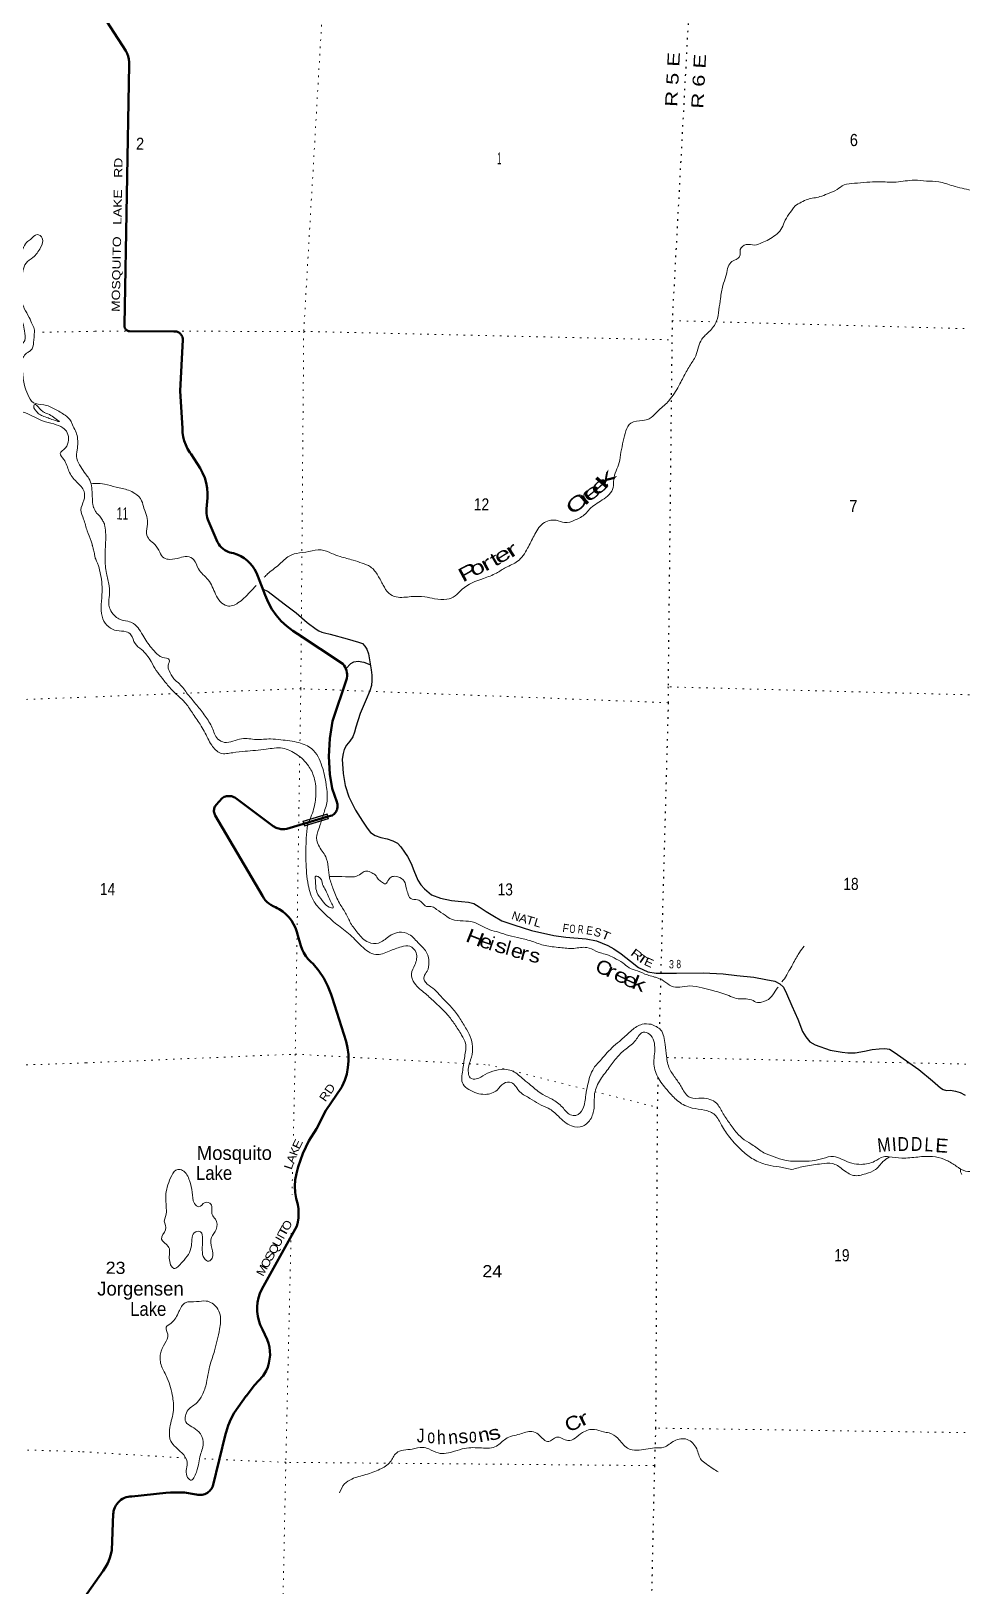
# Model space of a CAD drawing. Header units: feet. Extents: x -489137 to -242534, y 368785 to 558127.
# Drawn here: x -274691 to -261249, y 462927 to 485399 of the extents above; entities that cross this region are included whole.
import ezdxf
from ezdxf.enums import TextEntityAlignment as Align

# ---------------------------------------------------------------- set-up
doc = ezdxf.new("R2010")
doc.units = ezdxf.units.FT
doc.header["$LTSCALE"] = 70
doc.linetypes.add('DOTTED', pattern=[1.5, 0.3, -1.2])
for name, color, linetype, lineweight in [('26', 7, 'Continuous', 40), ('27', 7, 'Continuous', 13), ('29', 7, 'Continuous', 25), ('39', 7, 'Continuous', 13), ('6', 7, 'DOTTED', 25), ('61', 7, 'Continuous', 13), ('7', 7, 'DOTTED', 13)]:
    doc.layers.add(name, color=color, linetype=linetype, lineweight=lineweight)
doc.layers.add('30', color=7, linetype='Continuous')
doc.layers.add('41', color=7, linetype='Continuous')

msp = doc.modelspace()

# ---------------------------------------------------------------- linework, layer by layer
at = {"layer": '26'}
for points in [[(-273270.42, 481059.79), (-273277.59, 481060.94), (-273286.06, 481063.15), (-273294.26, 481066.23), (-273302.09, 481070.15), (-273309.47, 481074.86), (-273316.31, 481080.32), (-273322.55, 481086.47), (-273328.11, 481093.24), (-273332.93, 481100.55), (-273336.96, 481108.32), (-273340.16, 481116.47), (-273342.48, 481124.92), (-273343.91, 481133.55), (-273344.43, 481142.3), (-273344.04, 481151.04), (-273275.77, 484908.85), (-273276.55, 484949.93), (-273281.79, 484993.02), (-273291.5, 485035.32), (-273305.58, 485076.37), (-273323.87, 485115.73), (-273711.41, 485717.52)], [(-270403.99, 474045.41), (-270368.2, 474056.03), (-270343.22, 474063.43), (-270318.2, 474081.09), (-270316.44, 474082.5), (-270305.13, 474093.68), (-270295.05, 474105.97), (-270286.32, 474119.25), (-270279.02, 474133.37), (-270273.23, 474148.18), (-270269.03, 474163.51), (-270266.45, 474179.2), (-270265.52, 474195.07), (-270266.26, 474210.95), (-270268.66, 474226.66), (-270272.68, 474242.04), (-270278.29, 474256.91), (-270344.69, 474453.88), (-270375.57, 474658.87), (-270389.7, 474915.73), (-270376.91, 475172.65), (-270337.33, 475426.82), (-270132.11, 476039.48), (-270130.84, 476047.29), (-270128.27, 476074.59), (-270128.57, 476102.01), (-270131.73, 476129.25), (-270137.72, 476156), (-270146.47, 476181.99), (-270157.9, 476206.92), (-270171.86, 476230.52), (-270188.22, 476252.52), (-270843.94, 476688.74), (-270910.69, 476730.23), (-270998.92, 476796.71), (-271079.73, 476872.05), (-271152.22, 476955.42), (-271215.59, 477045.92), (-271269.16, 477142.54), (-271312.34, 477244.23), (-271416.21, 477520.51), (-271437.17, 477570.95), (-271463.74, 477619.87), (-271495.29, 477665.75), (-271531.45, 477708.08), (-271571.85, 477746.4), (-271616.03, 477780.29), (-271663.5, 477809.38), (-271713.76, 477833.34), (-271766.25, 477851.92), (-271795.39, 477858.91), (-271820.31, 477864.88), (-271845.39, 477874.16), (-271865.55, 477882.84), (-271892.99, 477898.23), (-271918.67, 477916.41), (-271942.31, 477937.17), (-271963.65, 477960.28), (-271982.45, 477985.5), (-271998.52, 478012.55), (-272127.94, 478317.15), (-272138.54, 478342.1), (-272147.38, 478367.15), (-272154.93, 478396.95), (-272159.48, 478428.37), (-272160.71, 478460.09), (-272158.62, 478491.76), (-272144.63, 478651.41), (-272143.38, 478714.45), (-272149.18, 478791.56), (-272163.02, 478867.63), (-272184.73, 478941.85), (-272214.07, 479013.39), (-272250.74, 479081.46), (-272379.71, 479285.2), (-272398.68, 479310.5), (-272431.53, 479362.42), (-272458.78, 479417.49), (-272480.12, 479475.11), (-272495.32, 479534.64), (-272504.22, 479595.43), (-272506.71, 479656.82), (-272536.73, 480199.3), (-272497.77, 480937.22), (-272498.06, 480944.53), (-272499.63, 480957.35), (-272502.54, 480969.94), (-272506.74, 480982.15), (-272512.2, 480993.86), (-272518.85, 481004.93), (-272526.62, 481015.25), (-272535.43, 481024.7), (-272545.17, 481033.17), (-272555.75, 481040.58), (-272567.05, 481046.84), (-272578.94, 481051.89), (-272591.29, 481055.67), (-272603.97, 481058.14), (-272616.84, 481059.27), (-272629.75, 481059.04), (-273270.42, 481059.79)], [(-270464.5, 471709.69), (-270536.31, 471816.98), (-270618.94, 471916.18), (-270652.65, 471945.27), (-270690.67, 471984.93), (-270724.34, 472028.36), (-270753.29, 472075.07), (-270777.19, 472124.55), (-270795.79, 472176.25), (-270840.47, 472327.29), (-270853.69, 472379.76), (-270874.21, 472436.66), (-270900.56, 472491.11), (-270932.47, 472542.51), (-270969.56, 472590.29), (-271011.45, 472633.93), (-271057.68, 472672.95), (-271107.73, 472706.92), (-271136.05, 472722.09), (-271161.14, 472735.53), (-271186.05, 472745.95), (-271196.52, 472750.38), (-271228.34, 472767.99), (-271258.15, 472788.83), (-271285.62, 472812.67), (-271310.44, 472839.25), (-271332.35, 472868.28), (-271351.11, 472899.44), (-272032.7, 474060.16), (-272033.46, 474061.56), (-272039.82, 474075.01), (-272044.73, 474089.04), (-272048.15, 474103.52), (-272050.04, 474118.27), (-272050.38, 474133.13), (-272049.16, 474147.95), (-272046.39, 474162.57), (-272042.12, 474176.81), (-272036.38, 474190.53), (-272029.24, 474203.57), (-272020.77, 474215.79), (-271930.7, 474313.9), (-271918.32, 474321.57), (-271902.47, 474329.4), (-271885.89, 474335.53), (-271868.76, 474339.9), (-271851.27, 474342.45), (-271833.6, 474343.16), (-271815.96, 474342.02), (-271798.53, 474339.04), (-271781.52, 474334.25), (-271765.09, 474327.71), (-271749.44, 474319.49), (-271734.73, 474309.68), (-271216.81, 473923.1), (-271195, 473906.82), (-271166.81, 473891.33), (-271165.22, 473890.46), (-271139.2, 473879.64), (-271112.18, 473871.6), (-271084.47, 473866.43), (-271056.38, 473864.19), (-271028.2, 473864.89), (-271000.25, 473868.53), (-270403.99, 474045.41)], [(-273996.96, 462653.57), (-273651.96, 463146.5), (-273614.62, 463199.73), (-273582.75, 463257.06), (-273557.04, 463317.4), (-273537.79, 463380.1), (-273525.19, 463444.47), (-273504.62, 463970.6), (-273503.7, 463980.65), (-273499.17, 464008.42), (-273491.75, 464035.56), (-273481.54, 464061.78), (-273468.64, 464086.78), (-273453.2, 464110.3), (-273435.39, 464132.08), (-273415.4, 464151.88), (-273393.45, 464169.48), (-273369.77, 464184.68), (-273344.64, 464197.33), (-273318.33, 464207.29), (-273291.11, 464214.43), (-273263.3, 464218.7), (-273235.2, 464220.03), (-272743.53, 464271.15), (-272678.93, 464275.77), (-272474.69, 464276.23), (-272307.27, 464250.07), (-272304.2, 464249.19), (-272284.02, 464244.68), (-272263.49, 464242.31), (-272242.81, 464242.09), (-272222.23, 464244.04), (-272201.96, 464248.12), (-272182.23, 464254.31), (-272163.26, 464262.52), (-272145.25, 464272.67), (-272128.4, 464284.65), (-272112.89, 464298.32), (-272098.89, 464313.54), (-272086.57, 464330.14), (-272076.05, 464347.94), (-272067.44, 464366.73), (-271882.8, 465119.21), (-271876.07, 465148.98), (-271847.18, 465245.65), (-271808.33, 465338.78), (-271759.96, 465427.33), (-271583.3, 465672.15), (-271582.61, 465673.19), (-271469.61, 465824.29), (-271341.43, 465962.75), (-271325.89, 465986.15), (-271297.6, 466036.89), (-271274.77, 466090.3), (-271257.64, 466145.81), (-271246.41, 466202.81), (-271241.21, 466260.67), (-271242.07, 466318.75), (-271249.01, 466376.43), (-271261.94, 466433.06), (-271280.71, 466488.03), (-271349.78, 466630.41), (-271355.2, 466640.56), (-271382.67, 466700.58), (-271403.72, 466763.15), (-271418.12, 466827.57), (-271425.7, 466893.14), (-271426.38, 466959.15), (-271420.16, 467024.87), (-271407.11, 467089.58), (-271387.36, 467152.56), (-271361.14, 467213.14), (-270855.31, 468127.89), (-270840.83, 468183.78), (-270830.95, 468247.33), (-270827.76, 468311.56), (-270831.31, 468375.77), (-270841.55, 468439.26), (-270863.36, 468524.01), (-270876.95, 468614.25), (-270881.02, 468705.42), (-270875.54, 468796.52), (-270860.57, 468886.54), (-270833.89, 468985.25), (-270765.87, 469175.87), (-270678.29, 469358.33), (-270572.12, 469530.63), (-270435.58, 469800.17), (-270207.41, 470129.37), (-270198.54, 470147.14), (-270161.63, 470234.5), (-270134.05, 470325.25), (-270116.11, 470418.38), (-270108.01, 470512.87), (-270109.82, 470607.69), (-270121.54, 470701.81), (-270143.03, 470794.18), (-270341.72, 471429.59), (-270356.38, 471475.6), (-270404.31, 471595.48), (-270464.5, 471709.69)]]:
    msp.add_lwpolyline(points, dxfattribs=at)
at = {"layer": '29'}
for points in [[(-271348.16, 477339.52), (-271268.88, 477297.63), (-271034.37, 477120.57), (-270865.52, 476989.45), (-270706.95, 476850.47), (-270574.39, 476754.74), (-270534.99, 476728.35), (-270494.49, 476712.53), (-270453.58, 476703.32), (-270373.24, 476684.7), (-270126.08, 476617.19), (-269962.45, 476569.17), (-269905.97, 476546.06), (-269871.8, 476510.45), (-269841.78, 476466.47), (-269817.73, 476398.05), (-269800.07, 476284.45), (-269778.51, 476164.69), (-269770.13, 476087.67), (-269772.46, 476012.03), (-269777.48, 475940.25), (-269799.4, 475863.92), (-269850.7, 475739.71), (-269936.78, 475537.99), (-270003.24, 475336.74), (-270019.9, 475264.39), (-270044.7, 475200.18), (-270088.62, 475134.44), (-270136.4, 475076.87), (-270172.1, 475017.02), (-270186.14, 474956.16), (-270197.45, 474878.08), (-270186.01, 474667.57), (-270157.5, 474497.11), (-270100.61, 474330.07), (-270005.89, 474137.92), (-269906.32, 473982.06), (-269839.95, 473877.47), (-269787.87, 473816.74), (-269721.01, 473773.75), (-269642.82, 473745.73), (-269550.35, 473723.45), (-269466.1, 473695.3), (-269402.23, 473659.51), (-269352.82, 473609.89), (-269297.98, 473531.84), (-269256.92, 473470.28), (-269204.69, 473366.01), (-269166.46, 473268.12), (-269104.95, 473127.26), (-269061.96, 473061.63), (-269010.75, 473001.86), (-268908.2, 472916.29), (-268781.4, 472865.33), (-268618.36, 472835.42), (-268477.27, 472818.13), (-268372.41, 472807.72), (-268300.01, 472791.95), (-268220.34, 472739.64), (-268120.79, 472672.73), (-268023.07, 472613.95)], [(-270145.11, 476179.02), (-270075.52, 476258.22), (-270032.56, 476281.53), (-269965.67, 476290.15), (-269887.16, 476276.27), (-269825.04, 476252.65), (-269792.14, 476240.38)], [(-268023.07, 472613.95), (-267891.34, 472540.26), (-267720.9, 472479.87), (-267463.97, 472401.37), (-267140.24, 472327.46), (-266969.03, 472301.42), (-266676.48, 472278.74), (-266525.47, 472247.87), (-266361.37, 472180.76), (-266273.49, 472134.33), (-266172.01, 472063.33), (-266032.92, 471957.13), (-265917.8, 471863.6), (-265785.74, 471804.05), (-265662.97, 471781.11), (-265369.84, 471784.7), (-264983.73, 471788.25), (-264699.13, 471771.81), (-264501.53, 471751.25), (-264255.58, 471723.54), (-264082.44, 471693.41), (-263951.64, 471668.26), (-263879.73, 471630.27), (-263826.32, 471578.54), (-263779.88, 471486.54), (-263702.94, 471312.98), (-263620.43, 471117.06), (-263551.61, 470941.66), (-263504.89, 470861.78), (-263443.81, 470791.68), (-263370.43, 470748.27), (-263153.45, 470672.01), (-262980.36, 470639.86), (-262897.78, 470632.1), (-262855.41, 470629.13), (-262790.52, 470633.62), (-262654.63, 470654.86), (-262542.89, 470680.68), (-262443.63, 470690.6), (-262360.68, 470694.82), (-262294.24, 470683.24), (-262214.57, 470630.92), (-262017.58, 470493.11), (-261870.36, 470388.75), (-261671.89, 470226.65), (-261558.97, 470125.08), (-261519.07, 470101.95), (-261472.88, 470088.79), (-261414.25, 470089.51), (-261341.76, 470077.79), (-261273.53, 470056.06), (-261199.6, 470018.02)]]:
    msp.add_lwpolyline(points, dxfattribs=at)
at = {"layer": '39'}
msp.add_line((-273797.34, 478860.57), (-273826.71, 478857.44), dxfattribs=at)
for points in [[(-273807.37, 477968.54), (-273825.49, 478028.91), (-273880.87, 478173.77), (-273933.59, 478346.91), (-273971.11, 478477.22), (-273929.56, 478617.98), (-273924.74, 478743.33), (-274034.8, 478883.3), (-274144.54, 479037.44), (-274219.58, 479207.01), (-274270.2, 479293.09), (-274195.63, 479374.44), (-274152.74, 479484.81), (-274168.48, 479594.43), (-274231.59, 479664.59), (-274363.75, 479720.05), (-274524.41, 479766.01), (-274824.63, 479897.94), (-274975.28, 479939.63), (-275145.03, 480121.36), (-275230.71, 480266.88), (-275235.27, 480424.82), (-275161.32, 480568.92), (-275028.91, 480705.69), (-274909.53, 480802.27), (-274839.41, 480865.51), (-274783.42, 480929.05), (-274788.47, 481064.74), (-274810.23, 481176.5), (-274839.13, 481239.86), (-274841.58, 481039.58), (-274932.96, 480839.2), (-274968.69, 480868.3), (-274989.77, 481010.4), (-275007.25, 481223.25), (-275036.1, 481379.68), (-275084.68, 481647.84), (-275041.43, 481774.39), (-274991.18, 481943.28), (-274975.66, 482185.77), (-275010.11, 482362.56), (-275094.09, 482493.88), (-275217.88, 482652.36), (-275291.53, 482793.57), (-275324.64, 482939.98), (-275426.13, 483010.97), (-275576.46, 483066.82), (-275708.12, 483144.53), (-275743.89, 483262.67), (-275797.74, 483385.24), (-275842.2, 483566.29), (-275915.39, 483818.79), (-275938.37, 483875.95), (-276033.66, 483952.87), (-276180.98, 484053.18), (-276278.83, 484196.93), (-276352.1, 484445.38), (-276389.65, 484664.74), (-276381.86, 484832.52), (-276363.07, 485040.54), (-276303.16, 485188.99), (-276236.35, 485284.68), (-276108.53, 485397.27), (-276079.02, 485542.33), (-276072.09, 485671.68), (-276138.64, 485859.28), (-276179.06, 486040.25), (-276230.4, 486185.03), (-276276.58, 486289.22), (-276245.68, 486405.92), (-276207.78, 486473.91), (-276142.01, 486523.08), (-276038.31, 486551.19), (-275952.11, 486610.04), (-275855.53, 486680.81), (-275800.8, 486778.78), (-275853.89, 486935.74), (-275916, 487050.4), (-275917.11, 487181.95), (-275849.66, 487305.95), (-275896.51, 487470.87), (-275887.74, 487592.09), (-275832.45, 487805.4), (-275850.5, 488083.01), (-275763.62, 488263.26), (-275597.04, 488482.26), (-275549.33, 488717.98), (-275412.4, 488785.85), (-275310.03, 488935.41), (-275240.69, 489144.36), (-275280.04, 489282.81), (-275515.72, 489318.25), (-275758.98, 489376.1), (-275965.02, 489471.61), (-276119.84, 489598.38), (-276249.29, 489684.14), (-276463.31, 489874.92)], [(-263657.97, 482875.06), (-263475.02, 482966.06), (-263298.73, 483006.56), (-263191.16, 483045.81), (-263048.94, 483110.97), (-262951.19, 483174.6), (-262801.36, 483199.22), (-262623.35, 483213.4), (-262453.5, 483221.61), (-262198.93, 483216.73), (-261933.87, 483244.1), (-261760.22, 483232.03), (-261584.54, 483219.95), (-261377.08, 483160.98), (-261115.11, 483097.35), (-260998.08, 483081.87), (-260923.18, 483093.17), (-260808.19, 483075.7), (-260762.05, 483046.86), (-260712.01, 483005.84), (-260595.36, 482958), (-260481.04, 482883.89), (-260368.43, 482836.1), (-260193.06, 482797.72), (-260002.86, 482817.84), (-259889.87, 482802.41), (-259711.18, 482703.3), (-259598.8, 482635.28), (-259520.97, 482551.47), (-259445.04, 482477.79), (-259224.67, 482485.43), (-259069.3, 482465.48), (-258951.51, 482342.78), (-258871.82, 482244.79), (-258630.96, 482104.53), (-258520.34, 482058.78), (-258359.24, 482010.44), (-258343.31, 481990.04), (-258241.09, 481918.09), (-258118.52, 481858.05), (-258049.29, 481729.83), (-257961.4, 481641.85), (-257829.7, 481498.77), (-257743.55, 481435.09), (-257564.23, 481388.58), (-257450.3, 481454.05), (-257330.09, 481537.67), (-257142.52, 481505.22), (-256965.54, 481432.43), (-256810.19, 481410.45), (-256620.7, 481369.89), (-256610.62, 481367.75), (-256505.79, 481346.35), (-256380.74, 481324.72), (-256267.92, 481295.13)], [(-275273.63, 483052.2), (-275206.58, 482886.85), (-275130.69, 482755.7), (-275057.43, 482687.35), (-274942.31, 482502.75), (-274894.51, 482380.3), (-274858.98, 482252.05), (-274849.82, 482209.36), (-274757.91, 482342.96), (-274698.29, 482388.21), (-274603.74, 482459.02), (-274530.13, 482406.85), (-274555.42, 482269.79), (-274665.73, 482126.48), (-274764.6, 482043.62), (-274809.46, 481935.31), (-274831.7, 481753.68), (-274840.12, 481557.57), (-274789.28, 481390.55), (-274719.4, 481261.56), (-274671.29, 481153.27), (-274642.71, 481075.76), (-274643.25, 481051.49), (-274654.76, 480897.95), (-274693.65, 480785.47), (-274738.82, 480754.07), (-274798.71, 480696.68), (-274836.88, 480616.56), (-274817.82, 480474.5), (-274787.9, 480275.55), (-274738.22, 480146.99), (-274658.02, 480027.9), (-274509.12, 479998.38), (-274348.86, 479934.22), (-274199.25, 479846.01), (-274114.32, 479757.16), (-274102.79, 479730.61), (-274027.93, 479552.95), (-274026.48, 479346.52), (-274031.34, 479219.14), (-273975.33, 479102.59), (-273904.91, 478997.87), (-273855.86, 478932.06), (-273819.82, 478826.06), (-273808.3, 478708.44)], [(-271324.38, 477505.79), (-271276.38, 477553.33), (-271115.22, 477683.01), (-270984.52, 477798.88), (-270860.65, 477850.08), (-270678.46, 477876.36), (-270500.34, 477900.65), (-270351.38, 477850.43), (-270228.65, 477804.55), (-270039.3, 477751.85), (-269910.48, 477707.92), (-269789.83, 477656), (-269729.88, 477598.68), (-269642.61, 477458.12), (-269606.99, 477392.99), (-269525.55, 477272.72), (-269417.03, 477220.93), (-269202.77, 477224.59), (-269004.77, 477220.35), (-268863.61, 477194.49), (-268685.87, 477186.42), (-268568.08, 477235.67), (-268465.91, 477331.63), (-268156.91, 477487.97), (-267972.11, 477564.79), (-267835.76, 477646.19), (-267664.96, 477735.31), (-267521.29, 477923.85), (-267428.23, 478104.87), (-267298.84, 478281.43), (-267108.34, 478327.84), (-266987.48, 478294.12), (-266835.46, 478332.87), (-266686.91, 478420.21), (-266625.49, 478488.3), (-266444.06, 478621.8), (-266284.35, 478800.05), (-266276.89, 478919.31), (-266199.28, 479161.19), (-266173.23, 479314.64), (-266139.06, 479472.04), (-266028.91, 479731.76), (-265858.68, 479772.33), (-265763.42, 479795.54), (-265665.39, 479883.45), (-265512.19, 480023.33), (-265456.87, 480087.44), (-265321, 480300.35), (-265273.44, 480392.87), (-265182.61, 480555.7), (-265093.95, 480706.43), (-265052.04, 480833.4), (-265004.26, 480944.12), (-264897.86, 481056.21), (-264793.04, 481206.76), (-264758.79, 481370.23), (-264734.62, 481535.83), (-264702.15, 481719.56), (-264656.09, 481856.6), (-264587.08, 482054.07), (-264509.76, 482099.73), (-264458.74, 482141.64), (-264449.5, 482240.65), (-264363.78, 482312.52), (-264244.61, 482307.13), (-264133.05, 482342.29), (-264039.58, 482385.75), (-263939.79, 482451.38), (-263862.06, 482531.43), (-263816.4, 482634.08), (-263746.3, 482752.65), (-263657.97, 482875.06)], [(-274503.56, 479884.95), (-274405.44, 479844.38), (-274327.87, 479788.07), (-274282.13, 479754.71), (-274344.44, 479770.22), (-274428.65, 479800.36), (-274506.8, 479830.38), (-274572.83, 479860.13), (-274626.11, 479917.94), (-274653.31, 479967.09), (-274646.62, 479995.28), (-274539.29, 479914.04), (-274495.44, 479886.79)], [(-273808.3, 478708.44), (-273807.78, 478674.31), (-273800.07, 478557.04)], [(-273754.83, 478861.67), (-273780.88, 478860.57), (-273797.51, 478860.57)], [(-273754.83, 478861.67), (-273629.67, 478850.15), (-273462.43, 478807.81), (-273287.13, 478763.36), (-273192.69, 478717.8), (-273094.93, 478609.48), (-273061.84, 478501.9), (-273018.78, 478382.06), (-273012, 478270.73), (-273023.69, 478135.32), (-272984.25, 478051.94), (-272904.28, 477978.22), (-272832.84, 477866.15), (-272773.17, 477784.57), (-272686.52, 477763.37), (-272544.79, 477786.05), (-272437.44, 477807.1), (-272341.02, 477757.46), (-272275.85, 477627.27), (-272134.26, 477465.87), (-272027.52, 477262.38), (-271960.07, 477154.4), (-271859.78, 477090.57), (-271703.67, 477133.32), (-271618, 477201.14), (-271442.86, 477388.2)], [(-273633.57, 478277.58), (-273661.6, 478331.23), (-273698.18, 478387.31), (-273745.73, 478433.64), (-273772.56, 478478.76), (-273790.85, 478515.34), (-273800.08, 478557.1)], [(-273633.57, 478277.58), (-273626.67, 478243.24), (-273613.92, 478123.74), (-273615.2, 478014.52), (-273620.93, 477870.96), (-273624.01, 477779.96), (-273602.33, 477561.24), (-273564, 477382.79), (-273564.02, 477208.82), (-273571.07, 477123.94), (-273551.81, 477042.81), (-273488.2, 476953.09), (-273422.11, 476901.77), (-273293.17, 476867.96), (-273212.72, 476834.69), (-273063.4, 476642.86), (-272936.17, 476463.41), (-272852.28, 476379.53), (-272794.06, 476346.51), (-272695.45, 476311.01), (-272712.56, 476230.29), (-272699.27, 476157.31), (-272627.93, 476037.16), (-272549.98, 475963.46), (-272430.45, 475816.47), (-272298.93, 475657.2), (-272177.52, 475498.05), (-272076.44, 475329.02), (-271993.47, 475166.25), (-271899.04, 475118.66), (-271651.89, 475170.51), (-271439.82, 475160.04), (-271233.6, 475167.84), (-271086.21, 475156.07), (-270826, 475114.71), (-270637.11, 475023.58), (-270490.47, 474775.14), (-270430.94, 474509.47), (-270424.8, 474469.7)], [(-273737.68, 477720.55), (-273764.02, 477780.11), (-273773.78, 477827.67), (-273792.06, 477903.26), (-273803.04, 477954.47), (-273807.38, 477968.57)], [(-273737.68, 477720.55), (-273720.26, 477671.8), (-273687.45, 477539.94), (-273668.86, 477402.18), (-273668.57, 477254.5), (-273678.88, 477064.46), (-273654.48, 476904.38), (-273570.97, 476788.14), (-273454.39, 476734.23), (-273317.17, 476716.51), (-273248.97, 476673.26), (-273189.84, 476545.15), (-273097.84, 476463.2), (-272958.46, 476285.64), (-272883.15, 476159.38), (-272795.61, 476041.07), (-272694.01, 475916.53), (-272592.17, 475812.22), (-272474.25, 475699.63), (-272362.88, 475546.66), (-272249.64, 475379.51), (-272138.86, 475175.98), (-272083.42, 475078.25), (-271957.45, 474963.56), (-271777.52, 474969.63), (-271601.46, 474989.9), (-271297.99, 475018.86), (-271061.37, 475034.41), (-270852.26, 474943.06), (-270686.42, 474781.38), (-270605.55, 474612.57), (-270578.2, 474359.4), (-270610.9, 474155.45), (-270700.68, 473923.06)], [(-270424.8, 474469.7), (-270413.75, 474348.41), (-270419.83, 474245.05), (-270447.19, 474146.26), (-270499.35, 473982.52)], [(-270499.35, 473982.52), (-270512.55, 473941.07), (-270544.39, 473845.17)], [(-270700.67, 473923.15), (-270716.86, 473735.88), (-270722.77, 473404.19), (-270688.45, 473055.86), (-270602.36, 472814.17), (-270464.76, 472656.86), (-270300.8, 472507.34), (-270108.55, 472357.51), (-269918.73, 472173.32), (-269714.02, 472051.67), (-269519.45, 472100.06), (-269342.88, 472164.83), (-269221.52, 472173.58), (-269131.71, 472077.5), (-269149.93, 471901.71), (-269197.9, 471774.8), (-269153.04, 471636.74), (-268997.16, 471487.32), (-268849.2, 471352.14), (-268677.41, 471180.29), (-268573.93, 471043.59), (-268474.7, 470888.74), (-268417.5, 470768.74), (-268429.83, 470578.73), (-268458.44, 470378.78), (-268452.73, 470176.42), (-268368.74, 470100.63), (-268135.13, 470031.25), (-267960.6, 470094.03), (-267864.49, 470190.05), (-267757.26, 470200.98), (-267631.52, 470066.06), (-267487.11, 469973.41), (-267358.71, 469893.07), (-267222.02, 469830.85), (-267075.87, 469713.9), (-266885.52, 469574.21), (-266723.87, 469572.39), (-266605.35, 469684.34), (-266558.9, 469853.75), (-266552.66, 470041.81), (-266469.44, 470245.19), (-266342.12, 470417.73), (-266223.1, 470572.16), (-266098.45, 470690.11), (-265959.58, 470813.97), (-265851.11, 470930.08), (-265762.54, 470900.77), (-265684.32, 470677.37), (-265695.17, 470440.81), (-265610.73, 470231.5), (-265475.34, 470058.03), (-265341.47, 469927.06), (-265146.54, 469833.84), (-264965.04, 469801.46), (-264816.27, 469735.06), (-264719.02, 469584.27), (-264601.84, 469408.98), (-264418.24, 469210.7), (-264259.96, 469093.62), (-264058.85, 469010.44), (-263887.4, 468982.22), (-263707.99, 468943.79)], [(-270544.39, 473845.17), (-270564.82, 473776.65), (-270540.25, 473630.73), (-270437.1, 473465.71), (-270380.06, 473159.61), (-270323.45, 472989.05), (-270238.82, 472795.92), (-270149.57, 472651.29), (-270076.49, 472506.85), (-269971.08, 472362.04), (-269821.08, 472228.86), (-269673.69, 472217.09), (-269525.05, 472312.52), (-269376.81, 472373.57), (-269235.7, 472343.67), (-269085.76, 472204.42), (-268974.12, 472073.7), (-268947.4, 471939.89), (-268971.14, 471810.69), (-269016.54, 471730.28), (-269009.15, 471671.54), (-268917.17, 471587.56), (-268819.2, 471497.46), (-268727.39, 471399.33), (-268603.61, 471270.49), (-268498.17, 471127.7), (-268405, 470972.92), (-268335.96, 470828.51), (-268315.37, 470688.7), (-268343.51, 470529.21), (-268370.78, 470444.55), (-268376, 470343.46), (-268348.57, 470270.33), (-268261.87, 470253.17), (-268135.83, 470316.49), (-267985.57, 470377.52), (-267823.73, 470391.88), (-267733.11, 470364.57), (-267574.86, 470245.46), (-267472.78, 470161.38), (-267300.55, 470027.95), (-267167.97, 469959.71), (-267017.75, 469844.74), (-266903.83, 469736.24), (-266823.1, 469727.25), (-266722.98, 469821.2), (-266680.19, 470023.01), (-266654.34, 470160.28), (-266564.51, 470410.11), (-266455.9, 470538.36), (-266279.9, 470726.54), (-266167.65, 470820.35), (-266014.47, 470958.22), (-265867.97, 471043.56), (-265734.59, 471044.08)], [(-270484.25, 473063.68), (-270436.75, 472978.19), (-270391.46, 472876.53), (-270348.05, 472787.04), (-270328.53, 472728.15), (-270389.03, 472738.95), (-270488.95, 472835.14), (-270564.38, 472951.3), (-270581.38, 473052.63), (-270586.54, 473129.56), (-270585.93, 473182.15), (-270543.54, 473177.63), (-270484.25, 473063.68)], [(-270386.19, 473178.94), (-270301, 473180.98), (-270103.02, 473174.71), (-269993.79, 473183.6), (-269908.33, 473233.21), (-269849.43, 473258.85), (-269768.91, 473231.64), (-269718.75, 473200.74), (-269679, 473143.65), (-269630.96, 473104.67), (-269572.71, 473073.68), (-269527.53, 473135.88), (-269476.51, 473177.79), (-269395.71, 473174.86), (-269301.48, 473111.09), (-269274.28, 473017.73), (-269252.91, 472944.66), (-269209.42, 472861.24), (-269110.63, 472841.92), (-269048.41, 472804.81), (-268980.38, 472747.41), (-268899.6, 472742.45), (-268835.37, 472705.32), (-268711.08, 472618.96), (-268618.77, 472563.31), (-268451.35, 472537.15), (-268304.03, 472519.31), (-268185.43, 472465.39), (-268066.83, 472411.46), (-267939.96, 472373.62), (-267792.98, 472327.47), (-267627.74, 472287.18), (-267454.46, 472242.75), (-267363.91, 472209.37), (-267166.39, 472164.67), (-267051.33, 472153.26), (-266855.45, 472140.95), (-266758.3, 472154.02), (-266665.35, 472152.97), (-266536.6, 472102.98), (-266470.22, 472075.94), (-266379.56, 472052.67), (-266273.03, 472002.92), (-266146.54, 471932.72), (-266054.42, 471860.88), (-265935.73, 471815.05), (-265790.9, 471756.78), (-265708.32, 471733.6), (-265664.03, 471718.94), (-265551.45, 471669.13), (-265441.17, 471595.07), (-265324.14, 471579.59), (-265176.39, 471598.16), (-265000.88, 471571.92), (-264843.73, 471531.72), (-264616.23, 471458.36), (-264507.59, 471416.68), (-264285.53, 471395.98), (-264201.09, 471358.62), (-264144.47, 471362.03), (-264016.41, 471425.33), (-263946.57, 471521.64), (-263904.9, 471581.65)], [(-263850.36, 471658.75), (-263782.25, 471748.39), (-263778.06, 471760.48), (-263734.75, 471834.84), (-263678.99, 471937.38), (-263631.54, 472019.79), (-263594.44, 472082.08), (-263528.71, 472172.38)], [(-265734.59, 471044.08), (-265600.13, 470963.68), (-265535.94, 470750.55), (-265515.65, 470584.44), (-265471.36, 470397.84), (-265378.02, 470257.21), (-265292.68, 470124.76), (-265173.08, 469983.84), (-265001.37, 469977.86), (-264794.1, 469902.71), (-264706.76, 469768.22), (-264607.48, 469617.41), (-264498, 469474.58), (-264392.07, 469374.26), (-264263.68, 469293.93), (-264109.32, 469187), (-263962.48, 469128.71), (-263805.44, 469078.4), (-263591.4, 469063.86), (-263409.45, 469069.91), (-263257.47, 469104.61), (-263105.57, 469133.25), (-262986.78, 469095.51), (-262837.94, 469035.17), (-262702.73, 469019.49), (-262510.23, 469063.86), (-262382.14, 469129.18), (-262301.3, 469130.29), (-262117.63, 469110.02), (-261887.07, 469125.64), (-261672.79, 469131.33), (-261511.57, 469093.1), (-261364.94, 469016.61), (-261228.48, 468934.16), (-261099.33, 468918.55), (-261005.84, 468964.03), (-260904.31, 469005.37), (-260788.97, 469018.24), (-260653.94, 468986.38), (-260569.53, 468946.99), (-260483.28, 468891.41), (-260354.89, 468811.07), (-260268.66, 468753.46), (-260140.15, 468683.24), (-260030.73, 468708.31), (-259956.14, 468865.26), (-259880.26, 468959.48), (-259703.52, 469038.42), (-259500.77, 469094.8), (-259299.97, 469157.28), (-259125.72, 469195.78), (-258907.12, 469225.7), (-258706.82, 469245.7), (-258438.19, 469232.57), (-258278.59, 469228.76), (-258177.79, 469207.39), (-258089.6, 469145.72), (-258080.85, 469030.31), (-258041.81, 468912.54), (-257966.33, 468800.44), (-257795.95, 468681.19), (-257622.19, 468505.27), (-257553.32, 468346.71), (-257477.89, 468230.56), (-257347.61, 468138.07), (-257145.98, 468099.39), (-256996.26, 468113.89), (-256851.59, 468215.44), (-256736.92, 468343.62), (-256649.7, 468370.96), (-256445.48, 468380.8), (-256245.32, 468388.67), (-256163.64, 468460.58), (-256072.26, 468497.99), (-255932.58, 468518.67), (-255840.94, 468578.33), (-255749.02, 468662.26), (-255570.9, 468686.56), (-255352.6, 468690.18), (-255202.95, 468698.61), (-255014.78, 468718.75), (-254893.94, 468683), (-254697.94, 468680.8), (-254429.13, 468683.85), (-254225.43, 468649.2), (-254023.51, 468634.8), (-253786.76, 468660.46), (-253598.7, 468670.48), (-253423.22, 468642.22), (-253319, 468568.22), (-253249.89, 468429.89), (-253262.5, 468215.6), (-253257.98, 468084.06), (-253260.49, 467869.66), (-253279.03, 467667.57), (-253197.75, 467533.15), (-253075, 467315.32)], [(-263707.99, 468943.79), (-263509.36, 468994.16), (-263276.56, 469027.96), (-263120.9, 469032.28), (-262976.34, 468951.76), (-262813.74, 468858.91), (-262637.64, 468883.23), (-262497.48, 468944.36), (-262389.04, 469058.45), (-262301.67, 469125.69)], [(-272770.26, 468199.96), (-272738.41, 468331.09), (-272743.17, 468442.4), (-272743.41, 468594.13), (-272715.65, 468721.26), (-272659.48, 468858.19), (-272573.57, 468946.23), (-272503.02, 468931.28), (-272403.69, 468784.51), (-272363.23, 468616.15), (-272330.77, 468453.96), (-272268.7, 468404.71), (-272179.04, 468468.44), (-272094.43, 468445.24), (-272078.02, 468293.33), (-272028.29, 468226.02), (-272017.89, 468078.23), (-272085.93, 467963.69), (-272081.69, 467807.87), (-272077.31, 467664.2), (-272126.32, 467620.24), (-272188.54, 467657.35), (-272219.45, 467779.08), (-272215.53, 467940.87), (-272244.63, 468044.36), (-272313.33, 468045.13), (-272376.34, 467841.53), (-272508.43, 467606.33), (-272630.76, 467514.65), (-272695.71, 467663.05), (-272709.89, 467833.13), (-272807.66, 467939.42), (-272751.52, 468074.33), (-272770.26, 468199.96)], [(-261249.43, 468871.69), (-261267.49, 468913.53), (-261267.49, 468934.91), (-261270.8, 468957.98)], [(-272040.48, 466322.59), (-272073.95, 466225.87), (-272131.02, 466012.08), (-272159.04, 465862.7), (-272219.75, 465683.34), (-272293.74, 465576.95), (-272422.32, 465469.16), (-272456.67, 465297.6), (-272370.61, 465225.83), (-272270.41, 465153.9), (-272205.43, 465007.52), (-272246, 464821.87), (-272303.5, 464571.68), (-272389.74, 464455.31), (-272441.56, 464516.58), (-272439.19, 464718.85), (-272514.46, 464849.16), (-272672.15, 465016.81), (-272692.46, 465180.89), (-272638.93, 465437.2), (-272646.5, 465653.74), (-272724.12, 465927.71), (-272769.51, 466021.27), (-272806.98, 466100.58), (-272823.03, 466282.83), (-272758.64, 466431.8), (-272718.7, 466562.84), (-272739.75, 466664.22), (-272668.29, 466726.13), (-272557.23, 466890.76), (-272466.83, 467017.19), (-272300.91, 467035.56), (-272163.39, 467044.13), (-272008.89, 466949.34), (-271961.6, 466845.64), (-271970.11, 466637.38), (-272040.48, 466322.59)], [(-270235.59, 464273.34), (-270165.4, 464400), (-270059.47, 464471.63), (-269858.65, 464536.13), (-269653.64, 464612.73), (-269504.88, 464718.27), (-269416.48, 464846.75), (-269187.44, 464904.86), (-269037.6, 464929.48), (-268948.96, 464906.23), (-268812.22, 464848.05), (-268575.5, 464871.69), (-268431.51, 464914.58), (-268184.9, 464919.9), (-267968.34, 464947.82), (-267837.79, 465051.54), (-267632.86, 465122.07), (-267458.63, 465158.55), (-267368.16, 465119.09), (-267215.82, 465012.19), (-267103.93, 465075.67), (-266938.78, 465027.29), (-266729.29, 465142.26), (-266554.97, 465186.83), (-266426.03, 465153.02), (-266345.37, 465137.95), (-266218.97, 465059.66), (-266079.16, 464918.51), (-265940.07, 464888.63), (-265687.09, 464920.18), (-265555.61, 464930.84), (-265400.93, 465024.18), (-265218.81, 465044.39), (-265078.96, 464907.28), (-265014.12, 464748.77), (-264944.07, 464691.34), (-264845.86, 464621.46), (-264767.6, 464574.05)]]:
    msp.add_spline(points, degree=3, dxfattribs=at)
at = {"layer": '6'}
for points in [[(-265175.02, 486033.67), (-265433.57, 481213.95), (-265493.56, 475920.65), (-265490.17, 475692.02), (-265620.26, 470986.25)], [(-265639.1, 470271.72), (-265649.63, 469843.54), (-265672.81, 465207.42), (-265690.08, 464665.33), (-265768.4, 461078.67)]]:
    msp.add_lwpolyline(points, dxfattribs=at)
at = {"layer": '61'}
for p, q in [((-270765.89, 473981.03), (-270415.76, 474084.57)), ((-270415.76, 474084.57), (-270394.5, 474012.65))]:
    msp.add_line(p, q, dxfattribs=at)
msp.add_lwpolyline([(-270394.5, 474012.65), (-270744.63, 473909.11), (-270765.89, 473981.03)], dxfattribs=at)
msp.add_lwpolyline([(-270739.22, 473919.05), (-270755.94, 473975.62), (-270421.16, 474074.62), (-270404.44, 474018.05)], close=True, dxfattribs=at)
at = {"layer": '7'}
for p, q in [((-273769.08, 481059.5), (-274547.52, 481046.15)), ((-267742.43, 470371.02), (-266666.08, 470099.73)), ((-265508.6, 470563.32), (-261945.85, 470484.81)), ((-266549.04, 470070.23), (-265649.63, 469843.54)), ((-270916.03, 468905.01), (-270923.47, 468581.63)), ((-272458.72, 464774.51), (-273969.56, 464866.23))]:
    msp.add_line(p, q, dxfattribs=at)
for points in [[(-270460.67, 486117.29), (-270754.34, 481059.26), (-270796.65, 475895.23), (-270808.64, 475104.26)], [(-265433.57, 481213.95), (-260265.81, 481072.99), (-254911.15, 481014.89), (-249547.96, 480995.14), (-244221.67, 480931.29), (-243349.47, 480897.64)], [(-273769.08, 481059.5), (-270754.34, 481059.26), (-265436.04, 480936.49)], [(-291493.11, 475874.45), (-286708.17, 475754.96), (-281480.22, 475818.3), (-276123.17, 475688.64), (-273834.74, 475774.53)], [(-265490.17, 475692.02), (-270796.65, 475895.23), (-273834.52, 475774.53)], [(-243407.86, 475591.64), (-244330.24, 475630.45), (-249650.45, 475696.25), (-254946.7, 475737.5), (-260301.5, 475783.46), (-265493.56, 475920.65)], [(-270811.51, 474915.06), (-270876.73, 470612.27), (-270905.25, 469373.14)], [(-273899.99, 470485.86), (-270876.73, 470612.27), (-268445.65, 470477.49)], [(-273899.99, 470485.86), (-276283.54, 470406.61), (-281704.64, 470563.96), (-286981.23, 470404.54), (-292245.39, 470530.17), (-293878.55, 470557.93)], [(-268362.41, 470472.87), (-268085.68, 470457.53), (-267844.59, 470396.77)], [(-261945.85, 470484.81), (-260343.78, 470449.51), (-254958, 470459.84), (-249652.74, 470325.43), (-244344.87, 470241.56), (-243466.92, 470223.86)], [(-270936.34, 468022.53), (-271012.52, 464712.95), (-271085.43, 461143.16)], [(-296081.47, 465386.14), (-292388.6, 465292.29), (-287286.05, 465170.14), (-281851.79, 465059.06), (-276423.68, 464944.05), (-273969.56, 464866.23)], [(-249863.81, 465006.94), (-249894.89, 465007.88), (-255061.25, 465096.23), (-260361.64, 465129.44), (-265672.81, 465207.42)], [(-265690.08, 464665.33), (-271012.52, 464712.95), (-272259.37, 464766.02)]]:
    msp.add_lwpolyline(points, dxfattribs=at)

# ---------------------------------------------------------------- texts
at = {"layer": '27'}
for s, rotation, width, p in [('MOSQUITO   LAKE   RD', 88.959, 1.25, (-273410.64, 481338.6)), ('RD', 55.274, 1.15, (-270441.32, 469914.76))]:
    msp.add_text(s, height=120, rotation=rotation, dxfattribs=dict(at, width=width)).set_placement(p)
for s, rotation, width, p in [('K', 70.362, 1.05, (-270833.87, 469187.49)), ('E', 64.359, 1.25, (-270790.42, 469286.5)), ('L', 70.875, 1.2, (-270913.64, 468984.2)), ('A', 70.362, 1.15, (-270874.78, 469079.87)), ('T', 61.059, 1.5, (-270997.58, 468020.45)), ('O', 61.059, 1.15, (-270945.24, 468109.9)), ('U', 61.059, 1.2, (-271077.62, 467870.51)), ('O', 61.059, 1.15, (-271246.11, 467565.81)), ('S', 61.059, 1.3, (-271190.55, 467666.28)), ('Q', 61.059, 1.15, (-271134.31, 467768)), ('M', 61.059, 1.15, (-271305.79, 467457.9))]:
    msp.add_text(s, height=120, rotation=rotation, dxfattribs=dict(at, width=width)).set_placement(p, align=Align.CENTER)
msp.add_text('I', height=120, rotation=61.059, dxfattribs=at).set_placement((-271033.59, 467949.22), align=Align.CENTER)
at = {"layer": '30'}
for s, rotation, p in [('N', 340.49, (-267708.12, 472549.6)), ('S', 344.048, (-266525.76, 472315.03))]:
    msp.add_text(s, height=120, rotation=rotation, dxfattribs=at).set_placement(p, align=Align.CENTER)
for s, rotation, width, p in [('A', 343.01, 1.1, (-267599.24, 472515.03)), ('T', 343.01, 1.2, (-267500.7, 472487.54)), ('L', 343.325, 1.15, (-267391.46, 472454.5)), ('F', 351.352, 0.9, (-266979.77, 472373.85)), ('O', 355.567, 0.7, (-266877.42, 472364.53)), ('R', 355.567, 0.7, (-266758.01, 472355.62)), ('E', 351.367, 0.85, (-266634.25, 472340.39)), ('T', 337.758, 1.3, (-266412.51, 472273.11)), ('R', 322.637, 1.45, (-265978.96, 472003.35)), ('T', 325.259, 1.65, (-265895.86, 471935.93)), ('E', 335.728, 1.2, (-265792.67, 471883.08)), ('3', 359.033, 0.8, (-265444.99, 471851.87)), ('8', 0.527, 0.75, (-265338.22, 471855))]:
    msp.add_text(s, height=120, rotation=rotation, dxfattribs=dict(at, width=width)).set_placement(p, align=Align.CENTER)
at = {"layer": '41'}
for s, rotation, width, p in [('e', 41.858, 1.9, (-266419.08, 478758.71)), ('k', 49.738, 2.05, (-266318.94, 478864.02)), ('C', 39.715, 1.6, (-266753.22, 478492.33)), ('r', 41.207, 2.1, (-266629.13, 478588.71)), ('e', 39.056, 1.8, (-266538.14, 478660.14)), ('r', 33.397, 1.75, (-267697.96, 477818.84)), ('r', 28.773, 1.6, (-268070.78, 477616.79)), ('t', 30.149, 1.4, (-267948.36, 477677.84)), ('e', 31.525, 1.55, (-267838.29, 477745.09)), ('P', 28.234, 1.55, (-268337.63, 477491.31)), ('o', 27.441, 1.4, (-268206.66, 477555.03)), ('r', 26.065, 1.55, (-266674.8, 465258.13)), ('C', 24.051, 1.2, (-266826.19, 465188.79))]:
    msp.add_text(s, height=200, rotation=rotation, dxfattribs=dict(at, width=width)).set_placement(p, align=Align.CENTER)
for s, rotation, width, p in [('H', 338.425, 1.3, (-268431.06, 472249.04)), ('e', 340.894, 1.2, (-268235.82, 472175.36)), ('s', 344.343, 1.3, (-268012.6, 472100.03)), ('e', 342.541, 1.15, (-267781.06, 472033.33)), ('r', 345.756, 1.2, (-267639.19, 471986.61)), ('s', 348.927, 1.2, (-267515.06, 471955.57)), ('C', 337.072, 1.15, (-266561.88, 471813.19)), ('r', 335.949, 1.45, (-266410.41, 471750.36)), ('e', 334.583, 1.35, (-266297.85, 471699.1)), ('e', 335.305, 1.35, (-266164.82, 471632.5)), ('k', 339.058, 1.4, (-266034.06, 471572.73)), ('M', 6.306, 0.85, (-262457.3, 469192.44)), ('I', 4.633, 0.95, (-262254.17, 469207.69)), ('D', 0.74, 0.85, (-262177.61, 469212.28)), ('D', 359.415, 0.85, (-261986.65, 469214.95)), ('L', 356.749, 0.85, (-261794.17, 469210.8)), ('E', 356.259, 1.05, (-261638.02, 469197.4)), ('J', 0.703, 0.85, (-269122.06, 465000.45)), ('h', 1.343, 0.85, (-268827.23, 464973.87)), ('n', 11.183, 1.1, (-268215.98, 465001.18)), ('s', 15.652, 1.3, (-268060.71, 465018.72)), ('o', 1.722, 0.75, (-268966.48, 464987.95)), ('n', 5.779, 0.95, (-268659.31, 464972.72)), ('s', 6.773, 1.05, (-268510.39, 464982.41)), ('o', 2.026, 0.75, (-268365.02, 464998.89))]:
    msp.add_text(s, height=200, rotation=rotation, dxfattribs=dict(at, width=width)).set_placement(p)
for s, rotation, p in [('i', 340.955, (-268097.04, 472124.63)), ('l', 344.794, (-267854.32, 472057.75))]:
    msp.add_text(s, height=200, rotation=rotation, dxfattribs=at).set_placement(p)
for s, p in [('Mosquito', (-272299.08, 469083.59)), ('Jorgensen', (-273736.46, 467123.35))]:
    msp.add_text(s, height=200, dxfattribs=at).set_placement(p)
at = {"layer": '41', "width": 0.9}
for p in [(-272309.53, 468795.18), (-273260.63, 466829.94)]:
    msp.add_text('Lake', height=200, dxfattribs=at).set_placement(p)
at = {"layer": '6', "width": 1.35}
for s, p in [('R 5 E', (-265362.41, 484301.52)), ('R 6 E', (-264984.52, 484274.89))]:
    msp.add_text(s, height=175, rotation=86.929, dxfattribs=at).set_placement(p)
at = {"layer": '7'}
for s, width, p in [('2', 0.9, (-273176.95, 483683.88)), ('6', 0.9, (-262868.73, 483737.71)), ('1', 0.45, (-267961.52, 483471.58)), ('11', 0.65, (-273457.32, 478340.24)), ('12', 0.85, (-268298.48, 478472.48)), ('7', 0.9, (-262876.13, 478447.87)), ('14', 0.85, (-273698.75, 472911.43)), ('13', 0.85, (-267955.45, 472907.63)), ('18', 0.85, (-262962.94, 472987.11)), ('19', 0.85, (-263094.52, 467619.77)), ('23', 1.1, (-273615.34, 467438.5)), ('24', 1.1, (-268175.7, 467389.57))]:
    msp.add_text(s, height=175, rotation=359.357, dxfattribs=dict(at, width=width)).set_placement(p)

doc.saveas('drawing.dxf')
